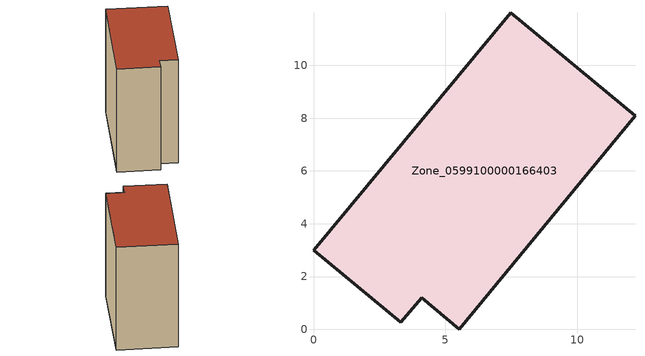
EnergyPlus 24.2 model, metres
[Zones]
Zone_0599100000166403
 floor ground (C_G): 4.09,1.2 3.31,0.26 0,3 7.47,12 12.18,8.09 5.53,0 z0
 wall outside (C_F): 7.47,12 0,3 3.31,0.26 4.09,1.2 5.53,0 12.18,8.09 7.47,12 z0:11.71
 roof outside (C_R): 5.53,0 12.18,8.09 7.47,12 0,3 3.31,0.26 4.09,1.2 z11.71
[BUILDING]
Pand.0599100000166403: North Axis=0; Terrain=City; Loads Convergence Tolerance Value=0.04; Temperature Convergence Tolerance Value=0.4; Solar Distribution=FullExterior; Maximum Number of Warmup Days=25; Minimum Number of Warmup Days=1
[Site:Location]
Rotterdam.The.Hague.AP_ZH_NLD Design_Conditions: Latitude=51.96; Longitude=4.45; Time Zone=1; Elevation=-4.5
[SITE:GROUNDTEMPERATURE:BUILDINGSURFACE]
18, 18, 18, 18, 18, 18, 18, 18, 18, 18, 18, 18
[MATERIAL] Thermal Absorptance=0.9; Solar Absorptance=0.7; Visible Absorptance=0.7
Name | Roughness | Thickness | Conductivity | Density | Specific Heat
G.TI.1946 | MediumSmooth | 0.15 | 1 | 540 | 1210
F.TI.1946 | Rough | 0.3 | 0.857143 | 1920 | 840
R.TI.1946 | MediumRough | 0.2 | 0.1 | 1500 | 1000
[CONSTRUCTION]
C_G: G.TI.1946
C_F: F.TI.1946
C_R: R.TI.1946
[ZONE]
Zone_0599100000166403: Type=1; Multiplier=1; Ceiling Height=Autocalculate; Volume=Autocalculate; Floor Area=autocalculate; Part of Total Floor Area=Yes
[ZONEINFILTRATION:DESIGNFLOWRATE]
Infil_Zone_0599100000166403: Zone or ZoneList or Space or SpaceList=Zone_0599100000166403; Schedule=AlwaysOn; Design Flow Rate Calculation Method=Flow/Area; Flow Rate per Floor Area=0.003; Constant Term Coefficient=1; Temperature Term Coefficient=0; Velocity Term Coefficient=0; Velocity Squared Term Coefficient=0
[HVACTEMPLATE:ZONE:IDEALLOADSAIRSYSTEM]
Zone_0599100000166403: Maximum Heating Supply Air Temperature=50; Minimum Cooling Supply Air Temperature=13; Maximum Heating Supply Air Humidity Ratio=0.0156; Minimum Cooling Supply Air Humidity Ratio=0.0077; Heating Limit=NoLimit; Cooling Limit=NoLimit; Dehumidification Control Type=ConstantSensibleHeatRatio; Cooling Sensible Heat Ratio=0.7; Dehumidification Setpoint=60; Humidification Control Type=None; Humidification Setpoint=30; Outdoor Air Method=None; Outdoor Air Flow Rate per Person=0.00944; Outdoor Air Flow Rate per Zone Floor Area=0; Outdoor Air Flow Rate per Zone=0; Demand Controlled Ventilation Type=None; Outdoor Air Economizer Type=NoEconomizer; Heat Recovery Type=None; Sensible Heat Recovery Effectiveness=0.7; Latent Heat Recovery Effectiveness=0.65
[ZONECONTROL:THERMOSTAT]
ThermostatControl_Zone_0599100000166403: Zone or ZoneList=Zone_0599100000166403; Control Type Schedule=DualSetpointControlType; Control 1=Thermostat_Zone_0599100000166403; Temperature Difference Between Cutout And Setpoint=0
[THERMOSTATSETPOINT:DUALSETPOINT]
Thermostat_Zone_0599100000166403: Heating Setpoint Temperature Schedule=HeatingSetpoint_Zone_0599100000166403; Cooling Setpoint Temperature Schedule=CoolingSetpoint_Zone_0599100000166403
[SCHEDULE:COMPACT]
HeatingSetpoint_Zone_0599100000166403: Through: 12/31, For: AllDays, Until: 24:00, 21
CoolingSetpoint_Zone_0599100000166403: Through: 12/31, For: AllDays, Until: 24:00, 24
DualSetpointControlType: Through: 12/31, For: AllDays, Until: 24:00, 4
AlwaysOn: Through: 12/31, For: AllDays, Until: 24:00, 1
